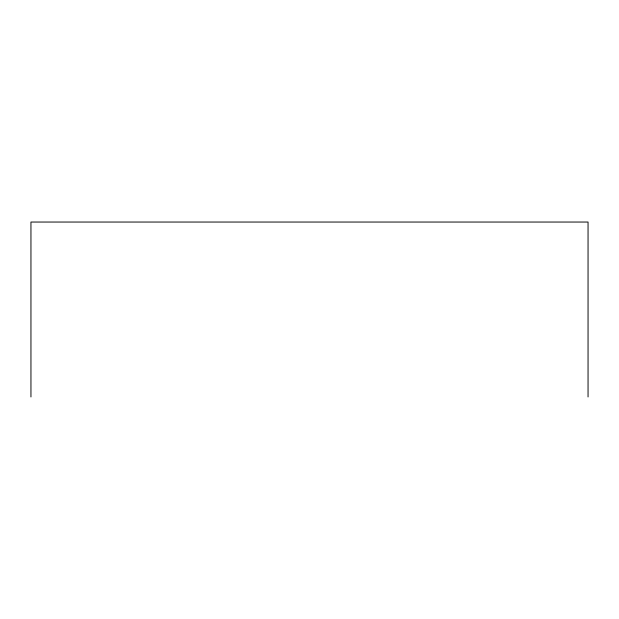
<?xml version="1.0" encoding="UTF-8"?>
<svg xmlns="http://www.w3.org/2000/svg" width="619" height="619" viewBox="0 0 619 619"><rect width="100%" height="100%" fill="white"/><g stroke="black" fill="none" stroke-linecap="round" stroke-linejoin="round"><path stroke-width="0.93" d="M588.05 396.957L588.05 222.043L30.95 222.043L30.95 396.957"/></g></svg>
